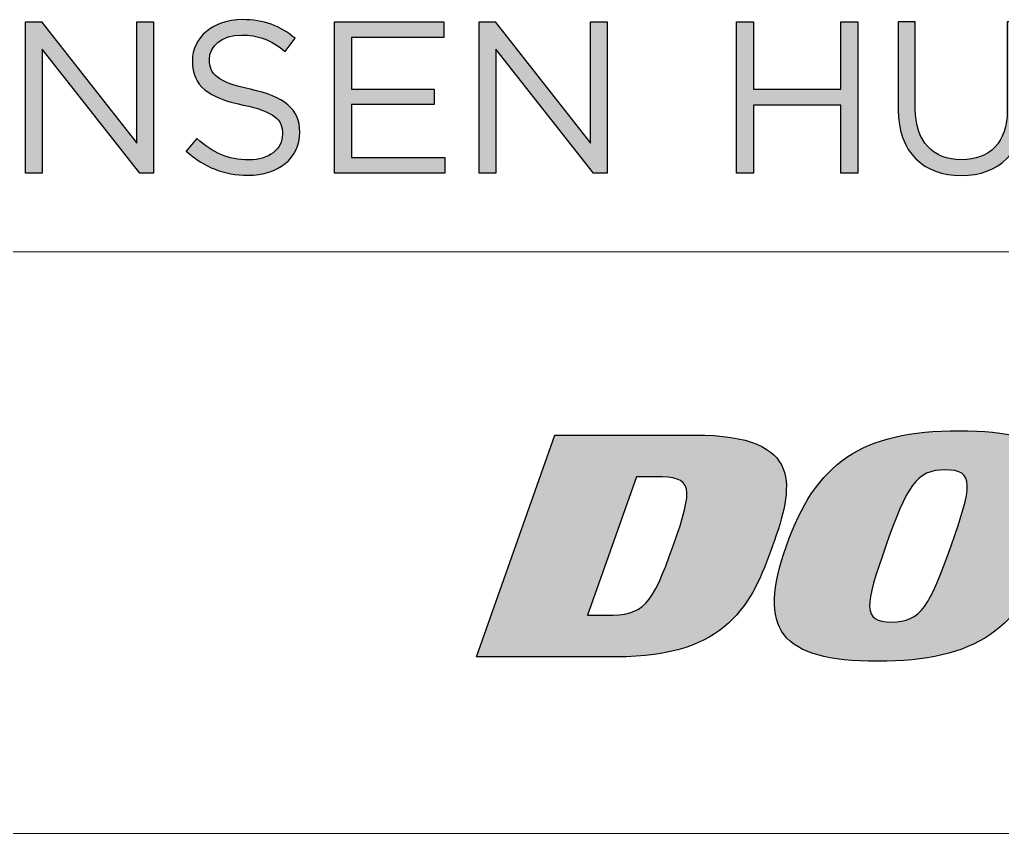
# Model space of a CAD drawing. Header units: inches. Extents: x 0 to 841, y 0 to 594.
# Drawn here: x 687.96 to 713.49, y 68.03 to 89.17 of the extents above; entities that cross this region are included whole.
import ezdxf

# ---------------------------------------------------------------- set-up
doc = ezdxf.new("R2010")
doc.units = ezdxf.units.IN
doc.header["$MEASUREMENT"] = 0
for name, color, linetype in [('BG 0 -2', 7, 'Continuous'), ('BG _U+B808_U+C774_U+C5B4 1', 7, 'Continuous'), ('BG F-ANNO-LOGO', 7, 'Continuous')]:
    doc.layers.add(name, color=color, linetype=linetype)

msp = doc.modelspace()

# ---------------------------------------------------------------- hatches: boundary and pattern name
at = {"layer": 'BG 0 -2', "linetype": 'ByBlock', "true_color": 0x005bac}
h = msp.add_hatch(color=154, dxfattribs=at)
edge = h.paths.add_edge_path()
edge.add_spline(control_points=[(712.375, 78.493), (709.818, 78.493), (708.646, 77.653), (707.882, 75.498), (707.119, 73.342), (707.696, 72.502), (710.253, 72.502), (712.809, 72.502), (713.981, 73.342), (714.745, 75.498), (715.508, 77.653), (714.931, 78.493), (712.375, 78.493)], knot_values=[0, 0, 0, 0, 1, 1, 1, 2, 2, 2, 3, 3, 3, 4, 4, 4, 4], degree=3, periodic=0)
edge = h.paths.add_edge_path(flags=0)
edge.add_spline(control_points=[(712.161, 75.498), (711.609, 73.939), (711.38, 73.52), (710.613, 73.52), (709.846, 73.52), (709.914, 73.939), (710.466, 75.498), (711.018, 77.056), (711.247, 77.476), (712.014, 77.476), (712.781, 77.476), (712.713, 77.056), (712.161, 75.498)], knot_values=[0, 0, 0, 0, 1, 1, 1, 2, 2, 2, 3, 3, 3, 4, 4, 4, 4], degree=3, periodic=0)
h = msp.add_hatch(color=154, dxfattribs=at)
edge = h.paths.add_edge_path()
edge.add_spline(control_points=[(705.502, 78.38), (705.502, 78.38), (701.869, 78.38), (701.869, 78.38), (701.869, 78.38), (699.827, 72.615), (699.827, 72.615), (699.827, 72.615), (703.46, 72.615), (703.46, 72.615), (706.353, 72.615), (706.987, 73.988), (707.522, 75.498), (708.057, 77.008), (708.395, 78.38), (705.502, 78.38)], knot_values=[0, 0, 0, 0, 1, 1, 1, 2, 2, 2, 3, 3, 3, 4, 4, 4, 5, 5, 5, 5], degree=3, periodic=0)
edge = h.paths.add_edge_path(flags=0)
edge.add_spline(control_points=[(704.939, 75.498), (704.386, 73.939), (704.18, 73.697), (703.211, 73.697), (703.211, 73.697), (702.713, 73.697), (702.713, 73.697), (702.713, 73.697), (703.988, 77.298), (703.988, 77.298), (703.988, 77.298), (704.486, 77.298), (704.486, 77.298), (705.455, 77.298), (705.49, 77.056), (704.939, 75.498)], knot_values=[0, 0, 0, 0, 1, 1, 1, 2, 2, 2, 3, 3, 3, 4, 4, 4, 5, 5, 5, 5], degree=3, periodic=0)
at = {"layer": 'BG F-ANNO-LOGO', "linetype": 'ByBlock'}
h = msp.add_hatch(color=154, dxfattribs=at)
edge = h.paths.add_edge_path()
edge.add_spline(control_points=[(692.287, 85.757), (692.287, 85.757), (692.563, 86.083), (692.563, 86.083), (692.973, 85.712), (693.366, 85.527), (693.91, 85.527), (694.438, 85.527), (694.787, 85.807), (694.787, 86.195), (694.787, 86.195), (694.787, 86.206), (694.787, 86.206), (694.787, 86.571), (694.59, 86.779), (693.764, 86.953), (692.86, 87.15), (692.445, 87.442), (692.445, 88.088), (692.445, 88.088), (692.445, 88.099), (692.445, 88.099), (692.445, 88.717), (692.989, 89.172), (693.736, 89.172), (694.309, 89.172), (694.719, 89.009), (695.118, 88.689), (695.118, 88.689), (694.86, 88.346), (694.86, 88.346), (694.495, 88.644), (694.13, 88.773), (693.725, 88.773), (693.214, 88.773), (692.888, 88.492), (692.888, 88.138), (692.888, 88.138), (692.888, 88.127), (692.888, 88.127), (692.888, 87.756), (693.091, 87.549), (693.955, 87.363), (694.832, 87.172), (695.236, 86.852), (695.236, 86.251), (695.236, 86.251), (695.236, 86.24), (695.236, 86.24), (695.236, 85.566), (694.674, 85.128), (693.894, 85.128), (693.27, 85.128), (692.759, 85.335), (692.287, 85.757)], knot_values=[0, 0, 0, 0, 1, 1, 1, 2, 2, 2, 3, 3, 3, 4, 4, 4, 5, 5, 5, 6, 6, 6, 7, 7, 7, 8, 8, 8, 9, 9, 9, 10, 10, 10, 11, 11, 11, 12, 12, 12, 13, 13, 13, 14, 14, 14, 15, 15, 15, 16, 16, 16, 17, 17, 17, 18, 18, 18, 18], degree=3, periodic=0)
for points in [[(688.11, 89.116), (688.525, 89.116), (691.002, 85.965), (691.002, 89.116), (691.435, 89.116), (691.435, 85.184), (691.081, 85.184), (688.542, 88.408), (688.542, 85.184), (688.11, 85.184)], [(696.14, 89.116), (698.982, 89.116), (698.982, 88.711), (696.583, 88.711), (696.583, 87.369), (698.729, 87.369), (698.729, 86.964), (696.583, 86.964), (696.583, 85.588), (699.01, 85.588), (699.01, 85.184), (696.14, 85.184)], [(699.902, 89.116), (700.317, 89.116), (702.794, 85.965), (702.794, 89.116), (703.227, 89.116), (703.227, 85.184), (702.873, 85.184), (700.334, 88.408), (700.334, 85.184), (699.902, 85.184)], [(706.584, 89.116), (707.027, 89.116), (707.027, 87.369), (709.297, 87.369), (709.297, 89.116), (709.74, 89.116), (709.74, 85.184), (709.297, 85.184), (709.297, 86.953), (707.027, 86.953), (707.027, 85.184), (706.584, 85.184)]]:
    msp.add_hatch(color=154, dxfattribs=at).paths.add_polyline_path(points)
h = msp.add_hatch(color=154, dxfattribs=at)
edge = h.paths.add_edge_path()
edge.add_spline(control_points=[(710.79, 86.83), (710.79, 86.83), (710.79, 89.116), (710.79, 89.116), (710.79, 89.116), (711.233, 89.116), (711.233, 89.116), (711.233, 89.116), (711.233, 86.858), (711.233, 86.858), (711.233, 86.01), (711.688, 85.532), (712.435, 85.532), (713.16, 85.532), (713.621, 85.97), (713.621, 86.83), (713.621, 86.83), (713.621, 89.116), (713.621, 89.116), (713.621, 89.116), (714.064, 89.116), (714.064, 89.116), (714.064, 89.116), (714.064, 86.863), (714.064, 86.863), (714.064, 85.718), (713.407, 85.122), (712.424, 85.122), (711.453, 85.122), (710.79, 85.718), (710.79, 86.83)], knot_values=[0, 0, 0, 0, 1, 1, 1, 2, 2, 2, 3, 3, 3, 4, 4, 4, 5, 5, 5, 6, 6, 6, 7, 7, 7, 8, 8, 8, 9, 9, 9, 10, 10, 10, 10], degree=3, periodic=0)

# ---------------------------------------------------------------- linework, layer by layer
at = {"layer": 'BG 0 -2', "color": 7, "linetype": 'Continuous', "lineweight": 9}
for p, q in [((666.664, 83.143), (815.931, 83.143)), ((666.664, 68.031), (815.931, 68.031))]:
    msp.add_line(p, q, dxfattribs=at)
at = {"layer": 'BG 0 -2', "color": 7, "linetype": 'Continuous', "lineweight": 0}
for points, knots in [([(712.375, 78.493), (709.818, 78.493), (708.646, 77.653), (707.882, 75.498), (707.119, 73.342), (707.696, 72.502), (710.253, 72.502), (712.809, 72.502), (713.981, 73.342), (714.745, 75.498), (715.508, 77.653), (714.931, 78.493), (712.375, 78.493)], [0, 0, 0, 0, 1, 1, 1, 2, 2, 2, 3, 3, 3, 4, 4, 4, 4]), ([(705.502, 78.38), (705.502, 78.38), (701.869, 78.38), (701.869, 78.38), (701.869, 78.38), (699.827, 72.615), (699.827, 72.615), (699.827, 72.615), (703.46, 72.615), (703.46, 72.615), (706.353, 72.615), (706.987, 73.988), (707.522, 75.498), (708.057, 77.008), (708.395, 78.38), (705.502, 78.38)], [0, 0, 0, 0, 1, 1, 1, 2, 2, 2, 3, 3, 3, 4, 4, 4, 5, 5, 5, 5]), ([(712.161, 75.498), (711.609, 73.939), (711.38, 73.52), (710.613, 73.52), (709.846, 73.52), (709.914, 73.939), (710.466, 75.498), (711.018, 77.056), (711.247, 77.476), (712.014, 77.476), (712.781, 77.476), (712.713, 77.056), (712.161, 75.498)], [0, 0, 0, 0, 1, 1, 1, 2, 2, 2, 3, 3, 3, 4, 4, 4, 4]), ([(704.939, 75.498), (704.386, 73.939), (704.18, 73.697), (703.211, 73.697), (703.211, 73.697), (702.713, 73.697), (702.713, 73.697), (702.713, 73.697), (703.988, 77.298), (703.988, 77.298), (703.988, 77.298), (704.486, 77.298), (704.486, 77.298), (705.455, 77.298), (705.49, 77.056), (704.939, 75.498)], [0, 0, 0, 0, 1, 1, 1, 2, 2, 2, 3, 3, 3, 4, 4, 4, 5, 5, 5, 5])]:
    msp.add_open_spline(points, degree=3, knots=knots, dxfattribs=at)
at = {"layer": 'BG _U+B808_U+C774_U+C5B4 1', "color": 7, "linetype": 'Continuous', "lineweight": 25}
for points, knots in [([(712.375, 78.493), (709.818, 78.493), (708.646, 77.653), (707.882, 75.498), (707.119, 73.342), (707.696, 72.502), (710.253, 72.502), (712.809, 72.502), (713.981, 73.342), (714.745, 75.498), (715.508, 77.653), (714.931, 78.493), (712.375, 78.493)], [0, 0, 0, 0, 1, 1, 1, 2, 2, 2, 3, 3, 3, 4, 4, 4, 4]), ([(705.502, 78.38), (705.502, 78.38), (701.869, 78.38), (701.869, 78.38), (701.869, 78.38), (699.827, 72.615), (699.827, 72.615), (699.827, 72.615), (703.46, 72.615), (703.46, 72.615), (706.353, 72.615), (706.987, 73.988), (707.522, 75.498), (708.057, 77.008), (708.395, 78.38), (705.502, 78.38)], [0, 0, 0, 0, 1, 1, 1, 2, 2, 2, 3, 3, 3, 4, 4, 4, 5, 5, 5, 5]), ([(712.161, 75.498), (711.609, 73.939), (711.38, 73.52), (710.613, 73.52), (709.846, 73.52), (709.914, 73.939), (710.466, 75.498), (711.018, 77.056), (711.247, 77.476), (712.014, 77.476), (712.781, 77.476), (712.713, 77.056), (712.161, 75.498)], [0, 0, 0, 0, 1, 1, 1, 2, 2, 2, 3, 3, 3, 4, 4, 4, 4]), ([(704.939, 75.498), (704.386, 73.939), (704.18, 73.697), (703.211, 73.697), (703.211, 73.697), (702.713, 73.697), (702.713, 73.697), (702.713, 73.697), (703.988, 77.298), (703.988, 77.298), (703.988, 77.298), (704.486, 77.298), (704.486, 77.298), (705.455, 77.298), (705.49, 77.056), (704.939, 75.498)], [0, 0, 0, 0, 1, 1, 1, 2, 2, 2, 3, 3, 3, 4, 4, 4, 5, 5, 5, 5])]:
    msp.add_open_spline(points, degree=3, knots=knots, dxfattribs=at)
at = {"layer": 'BG F-ANNO-LOGO', "color": 154, "linetype": 'Continuous', "lineweight": 25}
for points in [[(688.11, 89.116), (688.525, 89.116), (691.002, 85.965), (691.002, 89.116), (691.435, 89.116), (691.435, 85.184), (691.081, 85.184), (688.542, 88.408), (688.542, 85.184), (688.11, 85.184)], [(696.14, 89.116), (698.982, 89.116), (698.982, 88.711), (696.583, 88.711), (696.583, 87.369), (698.729, 87.369), (698.729, 86.964), (696.583, 86.964), (696.583, 85.588), (699.01, 85.588), (699.01, 85.184), (696.14, 85.184)], [(699.902, 89.116), (700.317, 89.116), (702.794, 85.965), (702.794, 89.116), (703.227, 89.116), (703.227, 85.184), (702.873, 85.184), (700.334, 88.408), (700.334, 85.184), (699.902, 85.184)], [(706.584, 89.116), (707.027, 89.116), (707.027, 87.369), (709.297, 87.369), (709.297, 89.116), (709.74, 89.116), (709.74, 85.184), (709.297, 85.184), (709.297, 86.953), (707.027, 86.953), (707.027, 85.184), (706.584, 85.184)]]:
    msp.add_lwpolyline(points, close=True, dxfattribs=at)
at = {"layer": 'BG F-ANNO-LOGO', "color": 7, "linetype": 'Continuous', "lineweight": 0}
for points in [[(688.11, 89.116), (688.525, 89.116), (691.002, 85.965), (691.002, 89.116), (691.435, 89.116), (691.435, 85.184), (691.081, 85.184), (688.542, 88.408), (688.542, 85.184), (688.11, 85.184)], [(696.14, 89.116), (698.982, 89.116), (698.982, 88.711), (696.583, 88.711), (696.583, 87.369), (698.729, 87.369), (698.729, 86.964), (696.583, 86.964), (696.583, 85.588), (699.01, 85.588), (699.01, 85.184), (696.14, 85.184)], [(699.902, 89.116), (700.317, 89.116), (702.794, 85.965), (702.794, 89.116), (703.227, 89.116), (703.227, 85.184), (702.873, 85.184), (700.334, 88.408), (700.334, 85.184), (699.902, 85.184)], [(706.584, 89.116), (707.027, 89.116), (707.027, 87.369), (709.297, 87.369), (709.297, 89.116), (709.74, 89.116), (709.74, 85.184), (709.297, 85.184), (709.297, 86.953), (707.027, 86.953), (707.027, 85.184), (706.584, 85.184)]]:
    msp.add_lwpolyline(points, close=True, dxfattribs=at)
at = {"layer": 'BG F-ANNO-LOGO', "color": 154, "linetype": 'Continuous', "lineweight": 25}
for points, knots in [([(692.287, 85.757), (692.287, 85.757), (692.563, 86.083), (692.563, 86.083), (692.973, 85.712), (693.366, 85.527), (693.91, 85.527), (694.438, 85.527), (694.787, 85.807), (694.787, 86.195), (694.787, 86.195), (694.787, 86.206), (694.787, 86.206), (694.787, 86.571), (694.59, 86.779), (693.764, 86.953), (692.86, 87.15), (692.445, 87.442), (692.445, 88.088), (692.445, 88.088), (692.445, 88.099), (692.445, 88.099), (692.445, 88.717), (692.989, 89.172), (693.736, 89.172), (694.309, 89.172), (694.719, 89.009), (695.118, 88.689), (695.118, 88.689), (694.86, 88.346), (694.86, 88.346), (694.495, 88.644), (694.13, 88.773), (693.725, 88.773), (693.214, 88.773), (692.888, 88.492), (692.888, 88.138), (692.888, 88.138), (692.888, 88.127), (692.888, 88.127), (692.888, 87.756), (693.091, 87.549), (693.955, 87.363), (694.832, 87.172), (695.236, 86.852), (695.236, 86.251), (695.236, 86.251), (695.236, 86.24), (695.236, 86.24), (695.236, 85.566), (694.674, 85.128), (693.894, 85.128), (693.27, 85.128), (692.759, 85.335), (692.287, 85.757)], [0, 0, 0, 0, 1, 1, 1, 2, 2, 2, 3, 3, 3, 4, 4, 4, 5, 5, 5, 6, 6, 6, 7, 7, 7, 8, 8, 8, 9, 9, 9, 10, 10, 10, 11, 11, 11, 12, 12, 12, 13, 13, 13, 14, 14, 14, 15, 15, 15, 16, 16, 16, 17, 17, 17, 18, 18, 18, 18]), ([(710.79, 86.83), (710.79, 86.83), (710.79, 89.116), (710.79, 89.116), (710.79, 89.116), (711.233, 89.116), (711.233, 89.116), (711.233, 89.116), (711.233, 86.858), (711.233, 86.858), (711.233, 86.01), (711.688, 85.532), (712.435, 85.532), (713.16, 85.532), (713.621, 85.97), (713.621, 86.83), (713.621, 86.83), (713.621, 89.116), (713.621, 89.116), (713.621, 89.116), (714.064, 89.116), (714.064, 89.116), (714.064, 89.116), (714.064, 86.863), (714.064, 86.863), (714.064, 85.718), (713.407, 85.122), (712.424, 85.122), (711.453, 85.122), (710.79, 85.718), (710.79, 86.83)], [0, 0, 0, 0, 1, 1, 1, 2, 2, 2, 3, 3, 3, 4, 4, 4, 5, 5, 5, 6, 6, 6, 7, 7, 7, 8, 8, 8, 9, 9, 9, 10, 10, 10, 10])]:
    msp.add_open_spline(points, degree=3, knots=knots, dxfattribs=at)
at = {"layer": 'BG F-ANNO-LOGO', "color": 7, "linetype": 'Continuous', "lineweight": 0}
for points, knots in [([(692.287, 85.757), (692.287, 85.757), (692.563, 86.083), (692.563, 86.083), (692.973, 85.712), (693.366, 85.527), (693.91, 85.527), (694.438, 85.527), (694.787, 85.807), (694.787, 86.195), (694.787, 86.195), (694.787, 86.206), (694.787, 86.206), (694.787, 86.571), (694.59, 86.779), (693.764, 86.953), (692.86, 87.15), (692.445, 87.442), (692.445, 88.088), (692.445, 88.088), (692.445, 88.099), (692.445, 88.099), (692.445, 88.717), (692.989, 89.172), (693.736, 89.172), (694.309, 89.172), (694.719, 89.009), (695.118, 88.689), (695.118, 88.689), (694.86, 88.346), (694.86, 88.346), (694.495, 88.644), (694.13, 88.773), (693.725, 88.773), (693.214, 88.773), (692.888, 88.492), (692.888, 88.138), (692.888, 88.138), (692.888, 88.127), (692.888, 88.127), (692.888, 87.756), (693.091, 87.549), (693.955, 87.363), (694.832, 87.172), (695.236, 86.852), (695.236, 86.251), (695.236, 86.251), (695.236, 86.24), (695.236, 86.24), (695.236, 85.566), (694.674, 85.128), (693.894, 85.128), (693.27, 85.128), (692.759, 85.335), (692.287, 85.757)], [0, 0, 0, 0, 1, 1, 1, 2, 2, 2, 3, 3, 3, 4, 4, 4, 5, 5, 5, 6, 6, 6, 7, 7, 7, 8, 8, 8, 9, 9, 9, 10, 10, 10, 11, 11, 11, 12, 12, 12, 13, 13, 13, 14, 14, 14, 15, 15, 15, 16, 16, 16, 17, 17, 17, 18, 18, 18, 18]), ([(710.79, 86.83), (710.79, 86.83), (710.79, 89.116), (710.79, 89.116), (710.79, 89.116), (711.233, 89.116), (711.233, 89.116), (711.233, 89.116), (711.233, 86.858), (711.233, 86.858), (711.233, 86.01), (711.688, 85.532), (712.435, 85.532), (713.16, 85.532), (713.621, 85.97), (713.621, 86.83), (713.621, 86.83), (713.621, 89.116), (713.621, 89.116), (713.621, 89.116), (714.064, 89.116), (714.064, 89.116), (714.064, 89.116), (714.064, 86.863), (714.064, 86.863), (714.064, 85.718), (713.407, 85.122), (712.424, 85.122), (711.453, 85.122), (710.79, 85.718), (710.79, 86.83)], [0, 0, 0, 0, 1, 1, 1, 2, 2, 2, 3, 3, 3, 4, 4, 4, 5, 5, 5, 6, 6, 6, 7, 7, 7, 8, 8, 8, 9, 9, 9, 10, 10, 10, 10])]:
    msp.add_open_spline(points, degree=3, knots=knots, dxfattribs=at)

doc.saveas('drawing.dxf')
